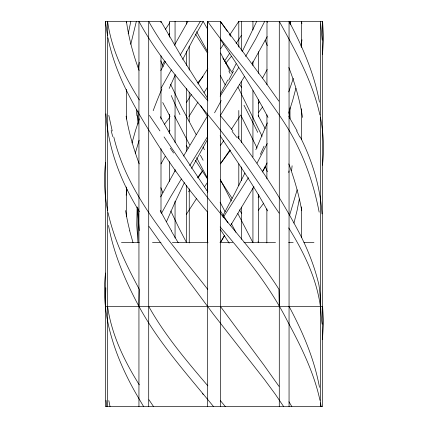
<?xml version="1.0" encoding="UTF-8"?>
<svg xmlns="http://www.w3.org/2000/svg" width="428" height="428" viewBox="0 0 428 428"><rect width="100%" height="100%" fill="white"/><g stroke="black" fill="none" stroke-linecap="round" stroke-linejoin="round"><path stroke-width="0.64" d="M139.416 100.013C124.339 75.991 111.515 49.771 107.594 21.4L107.594 406.6M207.623 406.6L207.623 21.4L220.372 21.4L220.372 406.6M322.535 54.303L323.482 38.001L322.616 21.4L238.803 21.4L238.803 47.128M266.842 242.927L266.869 208.896M266.885 178.872L266.933 114.816M266.949 84.787L266.992 21.4L267.618 22.513M319.898 114.929C312.483 81.47 295.737 51.125 279.286 21.4L279.286 406.6M319.459 102.201C314.27 73.707 302.633 46.829 289.055 21.4L289.055 406.6M301.323 237.588L301.36 206.895M301.435 139.501L301.473 108.808M301.537 47.422L301.569 21.4L301.868 23.62M320.401 406.6L320.401 21.4L322.182 40.13M213.54 406.6C187.234 374.334 158.949 343.17 138.94 306.384L139.282 289.301C126.271 264.943 113.955 239.771 108.065 212.625M207.623 289.248C171.227 242.435 127.956 196.538 113.773 136.923M207.623 289.141L207.644 288.295M290.43 24.819L290.494 21.4L290.526 24.219M137.142 207.002L136.767 225.278L137.998 242.639L137.998 208.399M105.523 273.043C100.157 317.603 116.807 361.393 139.218 399.131M322.471 339.73L323.477 321.84L322.616 306.384L322.616 21.4M105.518 162.592C103.72 178.61 104.421 194.911 107.663 210.699M322.471 165.192C324.285 149.201 323.589 132.926 320.369 117.16M138.399 68.919L139.277 62.301M301.981 39.74L301.055 46.261M126.153 195.2L126.998 189.492M288.766 172.543L288.996 170.906M299.354 199.009L297.085 210.485L293.945 223.116M128.186 33.812L130.818 21.4M130.781 44.277L136.35 21.4M295.914 88.222L292.725 100.222L288.665 113.174M131.995 142.995L135.542 130.369L139.41 118.802M297.15 189.823L289.483 215.712M135.275 153.256L139.121 140.234M293.341 78.287L288.713 91.94M267.35 122.873L255.837 149.73M166.46 221.774L174.629 203.123L184.388 182.622M169.167 88.462L175.239 74.959M256.709 21.4L242.114 51.809M264.659 21.4L255.623 39.146L245.602 56.437M244.902 173.094L234.576 193.745L222.688 216.135M267.259 143.541L257.041 163.143M182.729 59.385L193.547 38.59L203.188 21.4L169.531 21.4L169.531 37.204M236.106 63.82L232.42 71.069M160.778 70.588L165.529 61.52M267.222 36.631L252.172 63.745M227.771 80.063L220.415 93.967M161.458 213.363L170.446 197.105L181.354 178.984M191.567 168.466L207.799 138.977M160.607 196.944L175.384 170.162M267.168 69.491L262.594 78.003M267.115 162.94L262.23 172.04M161.056 88.222L171.414 69.828M161.003 163.892L165.16 156.418M258.362 103.737L259.304 102.025M265.446 166.701L262.824 171.398M162.303 65.029L164.518 61.065M174.421 45.245L187.924 21.4M224.374 235.732L220.372 242.639L224.609 235.507M183.516 156.092L207.778 115.496M169.001 131.872L169.975 130.198M253.954 186.64L230.467 225.759M258.143 197.362L258.977 195.922M200.352 21.4L180.151 55.137M168.616 34.994L169.649 33.282M207.35 136.955L189.711 165.62M220.399 115.4L244.538 76.425M186.421 102.57L191.37 94.529M248.47 177.69L223.1 217.595M188.844 116.63L197.993 102.025M197.95 84.016L207.848 68.491M186.362 214.321L196.703 198.325M240.632 115.03L231.457 129.192M238.669 67.624L220.126 96.198M204.103 92.453L207.329 87.446M238.059 137.65L238.974 136.232M220.639 48.76L223.651 44.154M224.556 61.065L229.531 53.473M165.299 29.5L169.713 22.834M236.122 43.437L241.504 35.278M229.692 34.994L238.803 21.4M197.961 178.011L202.455 171.398M229.98 149.87L220.372 163.892L230.419 150.26M223.742 140.635L220.543 145.285M204.75 186.405L207.35 182.628M202.572 170.74L197.527 177.604M262.637 106.947L258.357 112.708M263.766 203.097L258.373 210.244M164.539 124.211L169.552 117.577M231.441 56.234L225.604 63.398M197.715 82.855L202.963 76.548M105.823 287.83L105.379 306.384L322.616 306.384L322.616 406.6L105.379 406.6L105.379 21.4L160.998 21.4L182.258 57.999L207.446 98.028M121.466 242.639L139.368 242.639M152.491 242.639L160.976 242.639M172.409 242.639L208.061 242.639M219.933 242.639L232.704 242.639M243.923 242.639L275.504 242.639M288.627 242.639L293.159 242.639M303.992 242.639L313.949 242.639M207.912 100.89C186.448 75.772 164.876 50.365 148.709 21.4L148.709 406.6M220.147 226.926C245.576 256.276 270.154 286.808 287.728 321.647C301.141 346.637 313.97 372.467 319.978 400.373M207.848 385.847C186.437 360.713 164.892 335.317 148.709 306.384M220.206 115.373L232.955 130.898M207.612 212.149C186.437 187.357 167.594 160.666 150.528 132.91C132.118 103.405 114.784 72.279 107.968 37.808M220.334 400.571L225.363 406.6M237.69 136.923C261.412 168.113 282.817 201.187 300.873 235.978C308.615 251.568 314.981 267.907 318.908 284.893C320.968 297.835 320.187 311.156 322.134 324.183M220.372 306.384L263.798 364.929L278.992 386.345M226.391 29.987L220.372 21.4L264.525 80.919L278.853 101.104M226.701 30.442L227.322 31.351M220.249 39.349C237.396 64.591 253.916 90.329 267.992 117.427M159.928 130.898L149.388 115.373M164.042 136.923C181.194 162.148 198.613 187.25 218.157 210.699C239.177 236.272 261.176 261.267 278.944 289.301L279.286 306.384M149.003 226.428L164.197 247.844L213.235 314.024L264.295 379.283L275.257 394.172L283.657 406.6M153.556 406.6L148.949 399.768M229.178 34.08L229.793 34.994M230.098 35.449L230.708 36.364M279.104 213.096C257.426 181.328 236.219 149.115 211.732 119.391C185.945 87.954 158.43 57.363 138.94 21.4L138.94 406.6M267.57 210.908C253.494 184.8 236.384 160.516 220.126 135.762M206.794 190.423C190.84 166.171 174.143 142.315 160.35 116.721M207.494 178.984L195.361 160.254M220.778 180.91L232.137 198.373M207.51 53.115L195.393 33.951M220.211 229.215L229.157 243.136M207.687 116.63L200.711 105.679M222.811 57.962L232.238 72.701M202.605 393.61L203.123 394.423M239.568 84.263L241.708 87.676M239.38 209.779L241.745 213.593M288.702 227.915C303.687 251.921 316.463 278.082 320.401 306.384M139.293 384.852C124.307 360.852 111.531 334.685 107.594 306.384M288.798 116.475L297.112 130.898M139.453 211.673C121.06 182.2 108.081 148.725 105.967 113.821M288.959 401.774L291.853 406.6M178.209 242.697L171.205 230.836M188.042 148.393L186.421 145.681M143.631 406.6L139.458 399.543M203.188 21.4L207.741 29.42M196.57 31.64L207.901 52.227M258.17 115.496L265.21 128.716M196.217 134.702L181.75 107.631L170.505 84.129M202.984 147.039L204.45 149.73M189.636 144.846L174.41 115.737M196.613 157.67L207.821 178.802M257.993 241.75L258.464 242.639L258.464 194.569M289.055 306.384C302.666 331.855 314.291 358.792 319.486 387.34M138.94 306.384C125.329 280.918 113.704 253.981 108.509 225.433M170.023 116.512L162.736 102.511M235.908 232.26L231.302 223.528M220.559 53.002L229.927 71.069M220.083 202.155L225.171 211.844M220.238 75.387L225.246 84.969M220.34 179.664L231.388 201.005M237.829 213.529L252.932 242.639L252.932 187.988M241.098 115.737L257.051 148.045M300.247 136.923C312.36 160.853 320.299 187.073 322.006 213.904M237.952 87.034L262.091 136.307M170.767 210.983L179.043 228.21L186.549 242.639L186.549 185.351M265.135 40.344L267.313 45.625M265.135 166.299L267.345 171.724M162.843 192.691L160.853 187.748M163.148 66.838L160.773 60.808M288.846 67.512C295.053 83.637 299.91 100.329 302.526 117.427M288.793 163.892C294.421 179.107 298.937 194.761 301.745 210.742M139.202 163.892C133.472 148.398 128.908 132.445 126.105 116.159M139.111 70.497C133.226 54.623 128.801 38.172 126.426 21.4L126.426 22.721M133.038 242.697L129.679 230.836M112.2 130.898L108.803 115.373M110.028 406.6L108.824 400.571M320.492 402.86L321.187 406.6M319.16 212.149C313.515 182.751 303.415 154.043 287.884 128.379C264.483 90.297 233.426 57.775 207.623 21.4L207.628 100.136M107.508 35.481L105.379 21.4M138.265 122.29L137.532 115.737M139.282 230.622L137.42 207.917M106.652 406.6L106.085 400.373M289.2 110.922L289.906 118.545M189.197 46.09L189.208 70.106M189.213 92.127L189.224 121.488M189.246 188.876L189.262 242.927M289.997 21.4L289.997 24.032M289.997 107.658L289.997 118.192M258.464 51.686L258.464 73.418M258.464 99.756L258.464 116.876M252.932 21.4L252.932 29.96M252.932 61.562L252.932 65.516M252.932 90.538L252.932 157.039M241.446 21.4L241.446 50.37M241.446 81.32L241.446 142.551M241.446 166.915L241.446 180.744M241.446 207.082L241.446 239.343M238.803 110.456L238.803 138.827M238.803 163.892L238.803 185.661M207.628 115.48L207.639 192.884M207.639 211.566L207.639 242.927M186.549 21.4L186.549 24.032M186.549 51.028L186.549 65.516M186.549 88.559L186.549 151.111M175.063 21.4L175.063 44.448M175.063 74.734L175.063 142.551M175.063 169.547L175.063 171.526M175.063 201.155L175.063 238.027M169.531 114.239L169.531 133.333M169.531 161.65L169.531 181.402M160.998 21.4L160.998 22.721M160.998 55.704L160.998 119.032M160.998 148.719L160.998 212.711M137.998 110.948L137.998 124.115M126.426 89.35L126.426 119.032M126.426 186.983L126.426 216.67M129.834 230.831A257.105 205.012 26.5 0 1 125.581 210.56M188.604 191.808A257.105 103.72 -53.8 0 1 189.534 190.358M296.674 131.038A299.91 245.474 13 0 1 299.825 137.051M232.088 131.417A299.91 163.175 48.1 0 1 236.796 137.404M170.253 148.152A299.91 4.526 56 0 1 173.591 153.047M206.933 190.214A257.105 32.517 57 0 1 207.89 191.669M220.34 210.822A257.105 32.517 57 0 1 227.926 222.731M112.708 136.543A299.91 156.241 49 0 1 111.157 130.497M171.468 230.815A257.105 112.591 53.1 0 1 160.238 210.41M221.217 100.543A255.441 77.318 -60.6 0 1 214.567 112.815M233.421 71.118A308.155 65.773 -61.6 0 1 228.707 80.239M153.176 110.692A255.441 117.684 -58.2 0 1 161.896 88.912M136.917 115.828A255.377 224.015 -13.2 0 1 136.329 109.761M179.979 114.608A255.441 161.725 52.9 0 1 171.243 95.524M200.427 155.23A245.897 33.673 62.2 0 1 203.129 160.265M243.981 105.213A255.441 22.4 62 0 1 257.731 132.354M228.868 71.011A308.155 55.694 61.9 0 1 230.162 73.557M292.105 165.775A245.897 202.535 -35.4 0 1 291.554 170.74M264.044 146.135A245.897 63.13 -61.4 0 1 260.352 154.412"/></g></svg>
